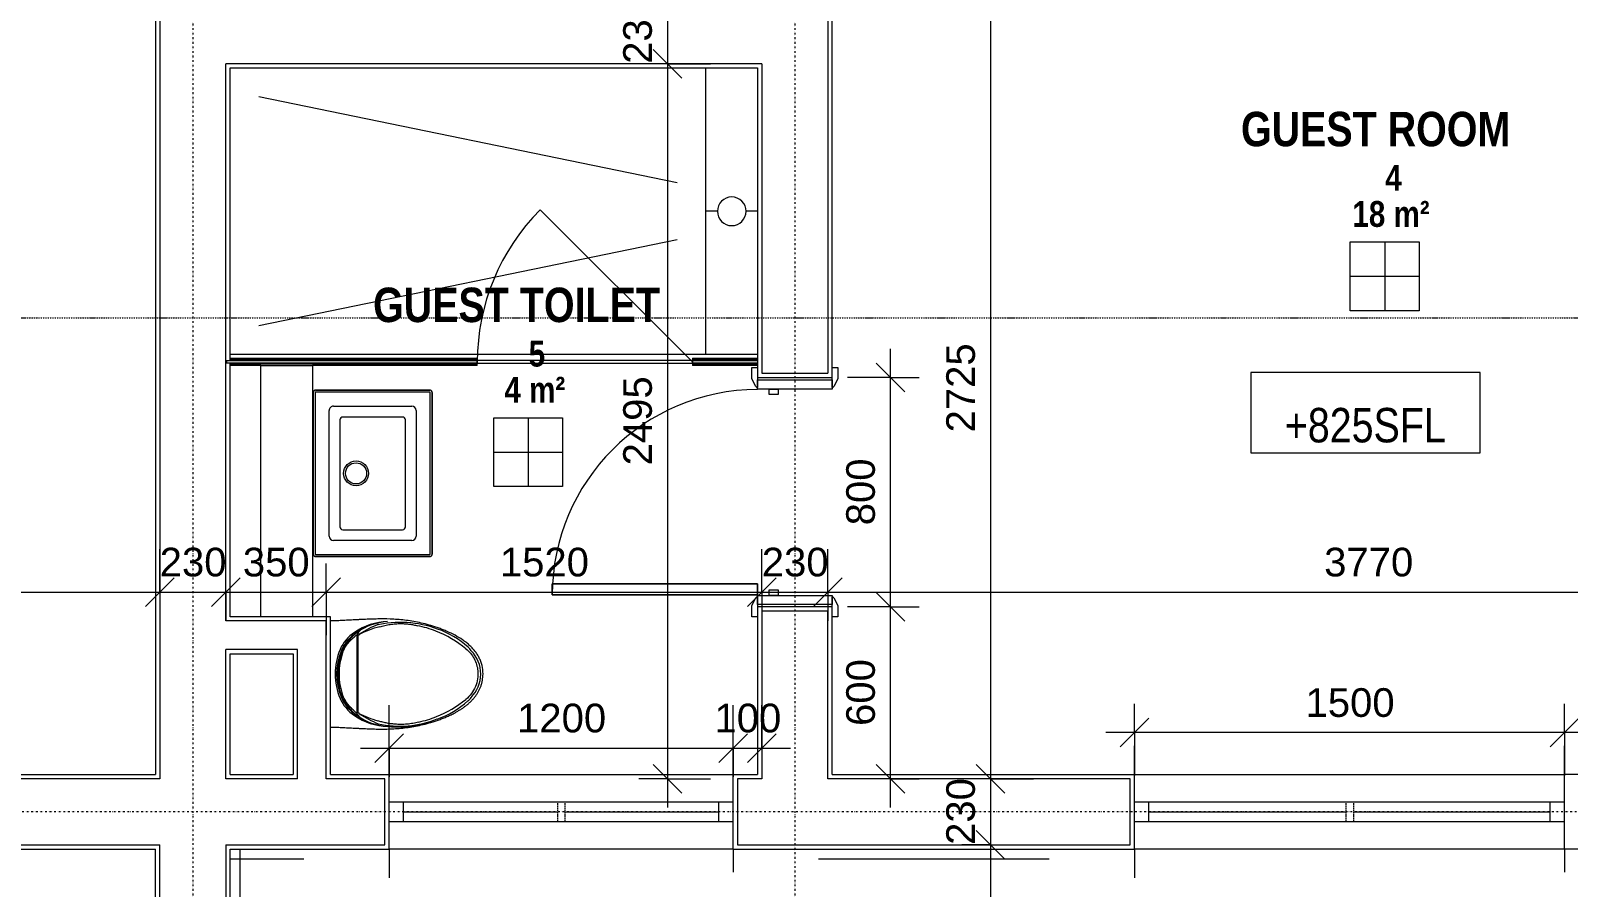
# Model space of a CAD drawing. Header units: millimetres. Extents: x -21051 to 202668, y -15646 to 13691.
# Drawn here: x -7036 to -1673, y -9055 to -6067 of the extents above; entities that cross this region are included whole.
import ezdxf

# ---------------------------------------------------------------- set-up
doc = ezdxf.new("R2010")
doc.units = ezdxf.units.MM
for name, pattern in [('Centre', [14.4, 3, -2.2, 7, -2.2]), ('Dash dot', [15.875, 6.35, -4.7625, 0, -4.7625]), ('TD_Level Line', [8, 4, -2, 0, -2])]:
    doc.linetypes.add(name, pattern=pattern)
for name, color, linetype, lineweight in [('A-ANNO-DIMS', 211, 'Continuous', 9), ('A-ANNO-DIMS-100', 211, 'Continuous', 9), ('A-AREA-IDEN', 2, 'Continuous', 9), ('A-DOOR', 31, 'Continuous', 5), ('A-DOOR-FRAM', 31, 'Continuous', 5), ('A-FLOR', 192, 'Continuous', 5), ('A-GLAZ', 151, 'Continuous', 5), ('A-GLAZ-SILL', 1, 'Continuous', 5), ('A-WALL', 113, 'Continuous', 5), ('G-ANNO-DIMS', 111, 'Continuous', 9), ('G-ANNO-SYMB', 111, 'Continuous', 9), ('I-WALL', 2, 'Continuous', 5), ('P-SANR-FIXT', 6, 'Continuous', 5), ('S-GRID', 1, 'Continuous', 9)]:
    doc.layers.add(name, color=color, linetype=linetype, lineweight=lineweight)
doc.layers.get('0').off()
doc.styles.add('Arial Narrow_1', font='ARIALN.TTF', dxfattribs={"height": 120})
doc.styles.add('Arial Narrow_B', font='ARIALNB.TTF', dxfattribs={"height": 90})
doc.styles.add('Arial Narrow_B_1', font='ARIALNB.TTF', dxfattribs={"height": 120})
doc.styles.add('Arial_3', font='arial.ttf', dxfattribs={"height": 100})
doc.dimstyles.new('Arial_1_0', dxfattribs={"dimscale": 304.8, "dimtxt": 102.02594, "dimasz": 0.328084, "dimexe": 0.328084, "dimexo": 0.0625, "dimgap": 0.082021, "dimtad": 1, "dimdec": 0, "dimzin": 0, "dimdsep": 46, "dimtxsty": 'Arial_3', "dimblk1": 'OBLIQUE', "dimblk2": 'OBLIQUE', "dimsah": 1, "dimcen": 0.09, "dimdle": 0.328084, "dimazin": 0, "dimtfac": 1, "dimtdec": 4, "dimtix": 1, "dimtmove": 0, "dimatfit": 3, "dimfxl": 0.492126, "dimfxlon": 1, "dimtvp": 1, "dimtolj": 1, "dimtzin": 0, "dimarcsym": 2})
doc.dimstyles.new('Arial_1_0_3', dxfattribs={"dimscale": 304.8, "dimtxt": 102.02594, "dimasz": 0.328084, "dimexe": 0.328084, "dimexo": 0.0625, "dimgap": 0.082021, "dimtad": 1, "dimdec": 0, "dimzin": 0, "dimdsep": 46, "dimtxsty": 'Arial_3', "dimblk1": 'OBLIQUE', "dimblk2": 'OBLIQUE', "dimsah": 1, "dimcen": 0.09, "dimdle": 0.328084, "dimazin": 0, "dimtfac": 1, "dimtdec": 4, "dimtix": 1, "dimtmove": 0, "dimatfit": 3, "dimfxl": 0.492126, "dimfxlon": 1, "dimtvp": 1, "dimtolj": 1, "dimtzin": 0, "dimarcsym": 2})

# ---------------------------------------------------------------- blocks, each defined once
blk = doc.blocks.new('Casement - 2L - 900 toilet-1132656-00_Ground floor')
at = {"layer": 'A-GLAZ'}
for p, q in [((926.2, 130), (926.2, 230)), ((-273.8, 130), (-273.8, 210)), ((-273.8, 35), (-223.8, 35)), ((-223.8, 35), (876.2, 35)), ((-223.8, 35), (-223.8, -35)), ((313.2, 0), (-223.8, 0)), ((-223.8, 0), (-223.8, -15)), ((876.2, 35), (876.2, -35)), ((876.2, 35), (926.2, 35)), ((-223.8, -35), (-273.8, -35)), ((876.2, -35), (-223.8, -35)), ((876.2, 0), (339.2, 0)), ((926.2, -35), (876.2, -35)), ((-273.8, -130), (-273.8, -230)), ((926.2, -130), (926.2, -230))]:
    blk.add_line(p, q, dxfattribs=at)
at = {"layer": 'A-GLAZ', "linetype": 'Centre'}
for p, q in [((313.2, -35), (313.2, 35)), ((339.2, -35), (339.2, 35))]:
    blk.add_line(p, q, dxfattribs=at)
blk = doc.blocks.new('Doors_IntSgl - 800x2100mm-882953-00_Ground floor')
at = {"layer": 'A-DOOR'}
for p, q in [((-435, 150), (-395, 150)), ((-435, 130), (-435, 150)), ((-365, 130), (-400, 130)), ((-395, 150), (-369, 136)), ((400, 130), (365, 130)), ((369, 136), (395, 150)), ((395, 150), (435, 150)), ((435, 150), (435, 130)), ((-435, -150), (-435, -130)), ((-395, -150), (-435, -150)), ((-400, -130), (-365, -130)), ((-369, -136), (-395, -150)), ((320, -130), (358, -130)), ((320, -846), (320, -130)), ((320, -130), (320, -846)), ((358, -130), (320, -130)), ((358, -130), (358, -846)), ((358, -846), (358, -130)), ((365, -130), (400, -130)), ((395, -150), (369, -136)), ((435, -150), (395, -150)), ((435, -130), (435, -150)), ((358, -846), (320, -846)), ((320, -846), (358, -846))]:
    blk.add_line(p, q, dxfattribs=at)
for centre, radius, start, end in [((-373, 129), 8.06, 7.125, 60.2551), ((373, 129), 8.06, 119.7449, 172.875), ((-373, -129), 8.06, 299.7449, 352.875), ((-373, -129), 8.06, 299.7449, 352.875), ((358, -130), 716, 180, 270), ((373, -129), 8.06, 187.125, 240.2551), ((373, -129), 8.06, 187.125, 240.2551)]:
    blk.add_arc(centre, radius, start, end, dxfattribs=at)
at = {"layer": 'A-DOOR-FRAM'}
for p, q in [((-392, 130), (-360, 130)), ((-392, -130), (-392, 130)), ((-360, 130), (-360, -130)), ((360, 130), (392, 130)), ((360, -130), (360, 130)), ((392, 130), (392, -130)), ((-360, -58), (-341, -58)), ((-360, -90), (-360, -58)), ((-341, -90), (-360, -90)), ((-341, -58), (-341, -90)), ((341, -58), (360, -58)), ((341, -90), (341, -58)), ((360, -90), (341, -90)), ((360, -58), (360, -90)), ((-360, -130), (-392, -130)), ((392, -130), (360, -130))]:
    blk.add_line(p, q, dxfattribs=at)
blk = doc.blocks.new('Casement - 2L - 1500 X 1800-1172774-00_Ground floor')
at = {"layer": 'A-GLAZ'}
for p, q in [((1076.2, 130), (1076.2, 230)), ((-423.8, 130), (-423.8, 210)), ((-423.8, 35), (-373.8, 35)), ((-373.8, 35), (1026.2, 35)), ((-373.8, 35), (-373.8, -35)), ((313.2, 0), (-373.8, 0)), ((-373.8, 0), (-373.8, -15)), ((1026.2, 0), (339.2, 0)), ((1026.2, 35), (1026.2, -35)), ((1026.2, 35), (1076.2, 35)), ((-373.8, -35), (-423.8, -35)), ((1026.2, -35), (-373.8, -35)), ((1076.2, -35), (1026.2, -35)), ((-423.8, -130), (-423.8, -230)), ((1076.2, -130), (1076.2, -230))]:
    blk.add_line(p, q, dxfattribs=at)
at = {"layer": 'A-GLAZ', "linetype": 'Centre'}
for p, q in [((313.2, -35), (313.2, 35)), ((339.2, -35), (339.2, 35))]:
    blk.add_line(p, q, dxfattribs=at)
blk = doc.blocks.new('1_9 ShowerEnclosure - 3 Exposed frame-1021542-00_Ground floor')
at = {"layer": 'A-GLAZ'}
for p, q in [((-537.5, 812.5), (-537.5, 920)), ((-532.5, 920), (-532.5, 57.5)), ((-530, 57.5), (-530, 932.5)), ((-520, 932.5), (-530, 932.5)), ((-520, 932.5), (-520, 57.5)), ((-517.5, 57.5), (-517.5, 920)), ((-512.5, 920), (-512.5, 57.5)), ((-100, -640), (-400, 820)), ((400, 820), (100, -640)), ((-537.5, 57.5), (-537.5, 632.5)), ((-537.5, 57.5), (-532.5, 57.5)), ((-532.5, 57.5), (-530, 57.5)), ((-520, 57.5), (-530, 57.5)), ((-530, 57.5), (-530, -692.5)), ((-530, 57.5), (-520, 57.5)), ((-520, 57.5), (-517.5, 57.5)), ((-520, -692.5), (-520, 57.5)), ((-517.5, 57.5), (-512.5, 57.5)), ((-525, -692.5), (5.3, -162.2)), ((-532.5, -692.5), (-537.5, -692.5)), ((-537.5, -920), (-537.5, -692.5)), ((-532.5, -692.5), (-532.5, -920)), ((-530, -692.5), (-532.5, -692.5)), ((-530, -692.5), (-520, -692.5)), ((-530, -920), (-530, -692.5)), ((-520, -692.5), (-530, -692.5)), ((-517.5, -692.5), (-520, -692.5)), ((-520, -692.5), (-520, -920)), ((-512.5, -692.5), (-517.5, -692.5)), ((-517.5, -920), (-517.5, -692.5)), ((-512.5, -692.5), (-512.5, -920)), ((-520, -920), (-530, -920))]:
    blk.add_line(p, q, dxfattribs=at)
for centre, radius, start, end in [((-525, -692.5), 750, 45, 90), ((0, -830), 50, 90, 180), ((0, -830), 50, 0, 90), ((0, -830), 50, 180, 270), ((0, -830), 50, 270, 0)]:
    blk.add_arc(centre, radius, start, end, dxfattribs=at)
at = {"layer": 'A-GLAZ-SILL'}
for p, q in [((-500, -740), (500, -740)), ((0, -780), (0, -740)), ((0, -920), (0, -880))]:
    blk.add_line(p, q, dxfattribs=at)
blk = doc.blocks.new('skirting - skirting-1169592-00_Ground floor')
at = {"layer": 'A-WALL'}
for p, q in [((-9643.2, 5992.3), (-9123.9, 6009.4)), ((-9159.2, 6043.3), (-9150.8, 5786.1)), ((-9091.8, 3991.8), (-9065.3, 3187.5))]:
    blk.add_line(p, q, dxfattribs=at)
blk = doc.blocks.new('PLU_1_2_WHB_DuravitVero580 - _-915883-00_Ground floor')
at = {"layer": 'P-SANR-FIXT'}
for p, q in [((-290, -199.5), (-290, 199.5)), ((-289.8, 199.5), (-289.8, -199.5)), ((-283, 199.5), (-283, -199.5)), ((-282, 207.5), (282, 207.5)), ((282, 207.3), (-282, 207.3)), ((282, 200.5), (-282, 200.5)), ((283, -199.5), (283, 199.5)), ((289.8, -199.5), (289.8, 199.5)), ((290, 199.5), (290, -199.5)), ((-234.2, -136.7), (-234.2, 136.9)), ((-219.2, 151.9), (219.2, 151.9)), ((186.6, 114.3), (-186.6, 114.3)), ((234.2, 136.9), (234.2, -136.7)), ((-196.6, 104.3), (-196.6, -104.4)), ((196.6, -104.4), (196.6, 104.3)), ((219.2, -151.7), (-219.2, -151.7)), ((-186.6, -114.4), (186.6, -114.4)), ((-282, -200.5), (282, -200.5)), ((-282, -207.3), (282, -207.3)), ((282, -207.5), (-282, -207.5))]:
    blk.add_line(p, q, dxfattribs=at)
for radius in [43.3, 36.8]:
    blk.add_circle((0, 57.9), radius, dxfattribs=at)
for centre, radius, start, end in [((-282, 199.5), 8, 90, 180), ((-282, 199.5), 7.76, 90, 180), ((-282, 199.5), 1, 90, 180), ((282, 199.5), 8, 0, 90), ((282, 199.5), 7.76, 0, 90), ((282, 199.5), 1, 360, 90), ((-219.2, 136.9), 15, 90, 180), ((-186.6, 104.3), 10, 90, 180), ((186.6, 104.3), 10, 360, 90), ((219.2, 136.9), 15, 0, 90), ((-186.6, -104.4), 10, 180, 270), ((186.6, -104.4), 10, 270, 0), ((-219.2, -136.7), 15, 180, 270), ((219.2, -136.7), 15, 270, 0), ((-282, -199.5), 8, 180, 270), ((-282, -199.5), 7.76, 180, 270), ((-282, -199.5), 1, 180, 270), ((282, -199.5), 1, 270, 0), ((282, -199.5), 8, 270, 0), ((282, -199.5), 7.76, 270, 0)]:
    blk.add_arc(centre, radius, start, end, dxfattribs=at)
for points in [[(-287.7, 205.2), (-288.1, 204.7), (-288.6, 204.1), (-289.1, 203.3), (-289.3, 202.8), (-289.4, 202.4), (-289.6, 202.1), (-289.7, 201.6), (-289.9, 200.7), (-290, 200), (-290, 199.5)], [(-282, 207.5), (-282.5, 207.5), (-283.2, 207.4), (-284.1, 207.2), (-284.6, 207.1), (-284.9, 206.9), (-285.3, 206.8), (-285.8, 206.6), (-286.6, 206.1), (-287.2, 205.6), (-287.7, 205.2)], [(287.7, 205.2), (287.2, 205.6), (286.6, 206.1), (285.8, 206.6), (285.3, 206.8), (284.9, 206.9), (284.6, 207.1), (284.1, 207.2), (283.2, 207.4), (282.5, 207.5), (282, 207.5)], [(290, 199.5), (290, 200), (289.9, 200.7), (289.7, 201.6), (289.6, 202.1), (289.4, 202.4), (289.3, 202.8), (289.1, 203.3), (288.6, 204.1), (288.1, 204.7), (287.7, 205.2)], [(-290, -199.5), (-290, -200), (-289.9, -200.7), (-289.7, -201.6), (-289.6, -202.1), (-289.4, -202.4), (-289.3, -202.8), (-289.1, -203.3), (-288.6, -204.1), (-288.1, -204.7), (-287.7, -205.2)], [(-287.7, -205.2), (-287.2, -205.6), (-286.6, -206.1), (-285.8, -206.6), (-285.3, -206.8), (-284.9, -206.9), (-284.6, -207.1), (-284.1, -207.2), (-283.2, -207.4), (-282.5, -207.5), (-282, -207.5)], [(282, -207.5), (282.5, -207.5), (283.2, -207.4), (284.1, -207.2), (284.6, -207.1), (284.9, -206.9), (285.3, -206.8), (285.8, -206.6), (286.6, -206.1), (287.2, -205.6), (287.7, -205.2)], [(287.7, -205.2), (288.1, -204.7), (288.6, -204.1), (289.1, -203.3), (289.3, -202.8), (289.4, -202.4), (289.6, -202.1), (289.7, -201.6), (289.9, -200.7), (290, -200), (290, -199.5)]]:
    blk.add_open_spline(points, degree=3, knots=[0, 0, 0, 0, 0.25, 0.375, 0.4375, 0.5, 0.5625, 0.625, 0.75, 1, 1, 1, 1], dxfattribs=at)
blk = doc.blocks.new('Sanitary-Wall_Hung_Toilet-Tank_And_Carrier_System-Kohler-Veil-_K-6304_ - Vitreous_China-7-Black_Black-1186570-00_Ground floor')
at = {"layer": 'P-SANR-FIXT'}
for p, q in [((-5895.5, -8179.7), (-5895.5, -8441.7)), ((-5898.3, -8207.7), (-5898.3, -8413.4))]:
    blk.add_line(p, q, dxfattribs=at)
for centre, radius, start, end in [((-5785.4, -8343.3), 215.5, 91.5629, 124.4504), ((-5825.7, -8284.5), 144.2, 124.4504, 155.7705), ((-5751.7, -8310.6), 222.6, 157.452, 202.548), ((-5825.7, -8336.8), 144.2, 204.2295, 235.5496), ((-5785.4, -8278), 215.5, 235.5496, 268.4361), ((-5748, -8154.5), 338.3, 256.9894, 292.5977), ((-5756.1, -8063.9), 431.3, 264.1915, 288.1397)]:
    blk.add_arc(centre, radius, start, end, dxfattribs=at)
for centre, major_axis, ratio, start_param, end_param in [((-5735.1, -8413.1), (-302.1, 30.5), 0.909601, 5.082795, 5.346565), ((-5685.7, -8765.2), (0, 655.8), 0.731354, 0.292905, 0.441174), ((-5782.8, -8447.2), (0, 319.6), 0.759317, 0.034941, 0.432402), ((-5746, -8504.3), (0, 373.5), 0.99982, 5.930074, 6.518959), ((-5748.9, -8473.9), (296.8, 160.9), 0.99741, 0.692346, 0.892344), ((-5824.2, -8288.5), (0, 144.3), 0.978148, 0.756391, 1.161602), ((-5824.8, -8286.4), (0, 139.8), 0.978148, 0.744708, 1.17809), ((-5779.6, -8347.7), (0, 218.7), 0.978148, 0.512351, 0.722468), ((-5773.6, -8336.1), (0, 211.9), 0.978148, 0.57221, 0.767498), ((-5839.5, -8246.3), (-91.1, 24.3), 0.974307, 5.644094, 5.780814), ((-5654.2, -8223.9), (-115.6, 256.9), 0.839384, 1.026586, 1.150641), ((-5875.2, -8161.7), (23.4, 16.2), 0.295232, 2.281972, 2.738363), ((-5893.5, -8179.8), (0, 2.74), 0.731354, 0.653379, 1.506319), ((-5866.1, -8212.3), (0, 52.2), 0.731354, 0.69209, 0.844695), ((-5533, -8982.3), (0, 996.9), 0.62932, 0.597292, 0.613336), ((-5773.7, -8525.9), (-400.7, 36), 0.979504, 4.11141, 4.415793), ((-5733.7, -8471.1), (0, 338.2), 0.99982, 5.563769, 5.930074), ((-5763.8, -8310.6), (0, 209.8), 0.978148, 1.182172, 1.959425), ((-5756.7, -8310.6), (0, 213.4), 0.978148, 1.197987, 1.941751), ((-5773.9, -8311), (-1.6, 203.5), 0.918137, 1.192155, 1.561867), ((-5535.6, -8249.5), (0, 41), 0.99982, 5.221721, 5.636824), ((-5581.3, -8310.7), (0, 115), 0.99982, 3.922949, 5.495696), ((-5775.5, -8310.3), (0, 203.5), 0.910765, 1.572505, 1.941997), ((-5824.2, -8332.7), (0, 144.3), 0.978148, 1.979996, 2.385196), ((-5819, -8330.8), (0, 146.8), 0.978148, 1.971225, 2.385108), ((-5689.9, -8384.7), (77.8, 270.4), 0.71725, 1.878758, 2.003375), ((-5774.4, -8095), (401.3, 39.9), 0.978973, 5.00573, 5.302657), ((-5733.7, -8150.1), (0, 338.2), 0.99982, 3.488685, 3.859476), ((-5536, -8372.1), (0, 41), 0.99982, 3.787839, 4.195419), ((-5779.6, -8273.6), (0, 218.7), 0.978148, 2.419119, 2.629236), ((-5773.6, -8285.1), (0, 211.9), 0.978148, 2.373373, 2.569388), ((-5839.5, -8374.6), (89.9, 28.9), 0.975793, 3.594332, 3.731117), ((-5873.7, -8457.2), (-24.8, 14.1), 0.351974, 0.375593, 0.83061), ((-5892.3, -8441.6), (2.87, 1.37), 0.943618, 2.72784, 3.409008), ((-5860.8, -8422.4), (36.4, 16.7), 0.946321, 3.277016, 3.428991), ((-5866.1, -8409.1), (0, 52.2), 0.731354, 2.297216, 2.449643), ((-5533, -7639), (0, 996.8), 0.62932, 2.528299, 2.544344), ((-5735.3, -8209), (302.3, 27.9), 0.908033, 4.088709, 4.327204), ((-5685.7, -7856.3), (0, 655.8), 0.731354, 2.700461, 2.848755), ((-5782.7, -8174), (0, 319.6), 0.759317, 2.709165, 3.106602), ((-5749.5, -8148.5), (-332.4, 61.1), 0.994209, 1.948655, 2.142063)]:
    blk.add_ellipse(centre, major_axis=major_axis, ratio=ratio, start_param=start_param, end_param=end_param, dxfattribs=at)
for points, knots in [([(-5458.6, -8310.7), (-5458.7, -8300.2), (-5460.4, -8285.3), (-5465.2, -8269.3), (-5468.8, -8260.5), (-5472.8, -8252), (-5478.7, -8241.9), (-5486.9, -8230.4), (-5496.3, -8219.6), (-5506.7, -8209.5), (-5518, -8200.1), (-5534.1, -8188.4), (-5555.8, -8175.3), (-5579, -8164.2), (-5597.8, -8156.4), (-5612, -8151), (-5626.1, -8146.2), (-5644.7, -8140.4), (-5667.3, -8134.2), (-5693.7, -8128.5), (-5728, -8122.8), (-5769.7, -8119), (-5810.7, -8118.4), (-5843.5, -8119.1), (-5864.2, -8119.9), (-5880.9, -8120.6), (-5897.5, -8121.4), (-5918, -8122.5), (-5941.1, -8123.8), (-5958.3, -8124.7), (-5970.3, -8125.2), (-5981.1, -8125.6), (-5987.4, -8125.7), (-5991, -8125.7)], [0, 0, 0, 0, 0.041667, 0.0625, 0.072917, 0.083333, 0.104167, 0.125, 0.145833, 0.166667, 0.1875, 0.208333, 0.25, 0.291667, 0.3125, 0.333333, 0.354167, 0.375, 0.416667, 0.458333, 0.5, 0.583333, 0.666667, 0.708333, 0.75, 0.770833, 0.791667, 0.833333, 0.875, 0.916667, 0.9375, 0.958333, 1, 1, 1, 1]), ([(-5818.6, -8145.9), (-5812.9, -8144.2), (-5801.1, -8141.1), (-5782.8, -8137.6), (-5767, -8135.8), (-5754.1, -8135), (-5745.2, -8134.8), (-5737.1, -8135), (-5729.8, -8135.3), (-5722.5, -8135.9), (-5715.2, -8136.8), (-5708.1, -8137.9), (-5698.8, -8139.6), (-5692, -8141.2), (-5687.6, -8142.5)], [0, 0, 0, 0, 0.142857, 0.285714, 0.428571, 0.5, 0.571429, 0.625, 0.678571, 0.732143, 0.785714, 0.839286, 0.892857, 1, 1, 1, 1]), ([(-5518.1, -8222.6), (-5512.3, -8227.4), (-5501.8, -8238), (-5489.2, -8256.7), (-5480.4, -8277.5), (-5475.5, -8301.5), (-5476.2, -8328), (-5484.1, -8355.2), (-5498.4, -8379.6), (-5511.3, -8393.2), (-5518.5, -8399.2)], [0, 0, 0, 0, 0.111111, 0.222222, 0.333333, 0.444444, 0.583333, 0.722222, 0.861111, 1, 1, 1, 1]), ([(-5991, -8495.7), (-5987.4, -8495.7), (-5981.1, -8495.8), (-5970.3, -8496.2), (-5958.3, -8496.8), (-5941.1, -8497.7), (-5918, -8498.9), (-5897.5, -8500), (-5880.9, -8500.8), (-5864.2, -8501.6), (-5843.5, -8502.4), (-5818.9, -8502.9), (-5794.3, -8502.8), (-5761.4, -8501.6), (-5728, -8498.6), (-5693.7, -8492.9), (-5667.3, -8487.2), (-5644.7, -8481.1), (-5626.1, -8475.2), (-5612, -8470.4), (-5597.8, -8465), (-5583.7, -8459.2), (-5569.7, -8452.8), (-5557.2, -8446.4), (-5546.1, -8440.1), (-5536.4, -8434.2), (-5527.1, -8427.9), (-5518.1, -8421.3), (-5509.5, -8414.3), (-5501.5, -8406.9), (-5493.9, -8399.1), (-5487, -8391), (-5480.7, -8382.4), (-5476, -8375), (-5472.6, -8368.8), (-5469.5, -8362.5), (-5466.1, -8354.4), (-5462.8, -8344.2), (-5459.7, -8329.9), (-5458.7, -8318.6), (-5458.6, -8310.7)], [0, 0, 0, 0, 0.041667, 0.0625, 0.083333, 0.125, 0.166667, 0.208333, 0.229167, 0.25, 0.291667, 0.333333, 0.375, 0.416667, 0.5, 0.541667, 0.583333, 0.625, 0.645833, 0.666667, 0.6875, 0.708333, 0.729167, 0.75, 0.765625, 0.78125, 0.796875, 0.8125, 0.828125, 0.84375, 0.859375, 0.875, 0.890625, 0.90625, 0.914062, 0.921875, 0.9375, 0.953125, 0.96875, 1, 1, 1, 1]), ([(-5683.4, -8478.2), (-5689.7, -8480.1), (-5699.5, -8482.5), (-5713.3, -8484.7), (-5723.7, -8485.9), (-5734.3, -8486.6), (-5744.9, -8486.9), (-5755.5, -8486.6), (-5765.1, -8486), (-5773.6, -8485.1), (-5781.3, -8484.1), (-5788.9, -8482.9), (-5796.4, -8481.4), (-5803.8, -8479.8), (-5813.5, -8477.5), (-5820.6, -8475.4), (-5825.3, -8473.9)], [0, 0, 0, 0, 0.142857, 0.214286, 0.285714, 0.357143, 0.428571, 0.5, 0.571429, 0.625, 0.678571, 0.732143, 0.785714, 0.839286, 0.892857, 1, 1, 1, 1])]:
    blk.add_open_spline(points, degree=3, knots=knots, dxfattribs=at)
for points in [[(-5948.1, -8237.1), (-5946.2, -8231.7), (-5941.5, -8221.1), (-5932.4, -8206.5), (-5921.2, -8193.4), (-5912.6, -8185.8), (-5908, -8182.3)], [(-5908, -8438.9), (-5912.5, -8435.3), (-5920.9, -8427.7), (-5931.9, -8414.5), (-5941.2, -8399.9), (-5946, -8389.5), (-5948.1, -8384.1)]]:
    blk.add_open_spline(points, degree=3, dxfattribs=at)
blk = doc.blocks.new('Room Tag B - Medium_rfaX - Name and Number-1261570-00_Ground floor')
at = {"layer": 'A-AREA-IDEN'}
for p, q in [((-2.752, -5.004), (-2.752, -2.604)), ((-2.752, -2.604), (-0.352, -2.604)), ((-1.552, -2.604), (-1.552, -5.004)), ((-0.352, -2.604), (-0.352, -5.004)), ((-2.752, -3.804), (-0.352, -3.804)), ((-0.352, -5.004), (-2.752, -5.004))]:
    blk.add_line(p, q, dxfattribs=at)
blk = doc.blocks.new('Spot Elevations - _-1243852-00_Ground floor')
at = {"layer": 'G-ANNO-DIMS'}
for p, q in [((-4, 0), (-4, 2.8125)), ((-4, 2.8125), (4, 2.8125)), ((4, 2.8125), (4, 0)), ((4, 0), (-4, 0))]:
    blk.add_line(p, q, dxfattribs=at)
blk = doc.blocks.new('DIMBLOCK48-00_Ground floor')
at = {"layer": 'A-ANNO-DIMS-100', "transparency": 16777216}
for p, q in [((-12356, -8025.1), (-12356, -7875.1)), ((-6586, -8025.1), (-6586, -7875.1)), ((-12356, -8025.1), (-12306, -7975.1)), ((-6586, -8025.1), (-6536, -7975.1)), ((-12356, -8025.1), (-12406, -8075.1)), ((-12356, -8025.1), (-6586, -8025.1)), ((-12356, -8025.1), (-12356, -8125.1)), ((-6586, -8025.1), (-6636, -8075.1)), ((-6586, -8025.1), (-6586, -8125.1))]:
    blk.add_line(p, q, dxfattribs=at)
at = {"layer": 'A-ANNO-DIMS-100', "color": 0, "transparency": 16777216, "insert": (-9624.8, -7870.2), "char_height": 100, "width": 369.177, "attachment_point": 1, "line_spacing_factor": 0.941778, "style": 'Arial_3'}
blk.add_mtext('5770', dxfattribs=at)
blk = doc.blocks.new('_Oblique')
at = {"color": 0, "linetype": 'ByBlock', "lineweight": -2}
blk.add_line((-0.5, -0.5), (0.5, 0.5), dxfattribs=at)
blk = doc.blocks.new('DIMBLOCK49-00_Ground floor')
at = {"layer": 'A-ANNO-DIMS-100', "transparency": 16777216}
for p, q in [((-6586, -8025.1), (-6586, -7875.1)), ((-6356, -8025.1), (-6356, -7875.1)), ((-6586, -8025.1), (-6536, -7975.1)), ((-6356, -8025.1), (-6306, -7975.1)), ((-6586, -8025.1), (-6636, -8075.1)), ((-6586, -8025.1), (-6356, -8025.1)), ((-6586, -8025.1), (-6586, -8125.1)), ((-6356, -8025.1), (-6406, -8075.1)), ((-6356, -8025.1), (-6356, -8125.1))]:
    blk.add_line(p, q, dxfattribs=at)
at = {"layer": 'A-ANNO-DIMS-100', "color": 0, "transparency": 16777216, "insert": (-6586.3, -7870.2), "char_height": 100, "width": 276.883, "attachment_point": 1, "line_spacing_factor": 0.941778, "style": 'Arial_3'}
blk.add_mtext('230', dxfattribs=at)
blk = doc.blocks.new('DIMBLOCK50-00_Ground floor')
at = {"layer": 'A-ANNO-DIMS-100', "transparency": 16777216}
for p, q in [((-6356, -8025.1), (-6356, -7875.1)), ((-6006, -8025.1), (-6006, -7925.1)), ((-6356, -8025.1), (-6306, -7975.1)), ((-6006, -8025.1), (-5956, -7975.1)), ((-6356, -8025.1), (-6406, -8075.1)), ((-6356, -8025.1), (-6006, -8025.1)), ((-6356, -8025.1), (-6356, -8125.1)), ((-6006, -8025.1), (-6056, -8075.1)), ((-6006, -8025.1), (-6006, -8175.1))]:
    blk.add_line(p, q, dxfattribs=at)
at = {"layer": 'A-ANNO-DIMS-100', "color": 0, "transparency": 16777216, "insert": (-6296.3, -7870.2), "char_height": 100, "width": 276.883, "attachment_point": 1, "line_spacing_factor": 0.941778, "style": 'Arial_3'}
blk.add_mtext('350', dxfattribs=at)
blk = doc.blocks.new('DIMBLOCK51-00_Ground floor')
at = {"layer": 'A-ANNO-DIMS-100', "transparency": 16777216}
for p, q in [((-4486, -8025.1), (-4486, -7875.1)), ((-6006, -8025.1), (-6006, -7925.1)), ((-6006, -8025.1), (-5956, -7975.1)), ((-4486, -8025.1), (-4436, -7975.1)), ((-6006, -8025.1), (-6056, -8075.1)), ((-6006, -8025.1), (-4486, -8025.1)), ((-6006, -8025.1), (-6006, -8175.1)), ((-4486, -8025.1), (-4536, -8075.1)), ((-4486, -8025.1), (-4486, -8125.1))]:
    blk.add_line(p, q, dxfattribs=at)
at = {"layer": 'A-ANNO-DIMS-100', "color": 0, "transparency": 16777216, "insert": (-5399.8, -7870.2), "char_height": 100, "width": 369.177, "attachment_point": 1, "line_spacing_factor": 0.941778, "style": 'Arial_3'}
blk.add_mtext('1520', dxfattribs=at)
blk = doc.blocks.new('DIMBLOCK52-00_Ground floor')
at = {"layer": 'A-ANNO-DIMS-100', "transparency": 16777216}
for p, q in [((-4486, -8025.1), (-4486, -7875.1)), ((-4256, -8025.1), (-4256, -7875.1)), ((-4486, -8025.1), (-4436, -7975.1)), ((-4256, -8025.1), (-4206, -7975.1)), ((-4486, -8025.1), (-4536, -8075.1)), ((-4486, -8025.1), (-4256, -8025.1)), ((-4486, -8025.1), (-4486, -8125.1)), ((-4256, -8025.1), (-4306, -8075.1)), ((-4256, -8025.1), (-4256, -8125.1))]:
    blk.add_line(p, q, dxfattribs=at)
at = {"layer": 'A-ANNO-DIMS-100', "color": 0, "transparency": 16777216, "insert": (-4486.3, -7870.2), "char_height": 100, "width": 276.883, "attachment_point": 1, "line_spacing_factor": 0.941778, "style": 'Arial_3'}
blk.add_mtext('230', dxfattribs=at)
blk = doc.blocks.new('DIMBLOCK53-00_Ground floor')
at = {"layer": 'A-ANNO-DIMS-100', "transparency": 16777216}
for p, q in [((-4256, -8025.1), (-4256, -7875.1)), ((-486, -8025.1), (-486, -7875.1)), ((-4256, -8025.1), (-4206, -7975.1)), ((-486, -8025.1), (-436, -7975.1)), ((-4256, -8025.1), (-4306, -8075.1)), ((-4256, -8025.1), (-486, -8025.1)), ((-4256, -8025.1), (-4256, -8125.1)), ((-486, -8025.1), (-536, -8075.1)), ((-486, -8025.1), (-486, -8125.1))]:
    blk.add_line(p, q, dxfattribs=at)
at = {"layer": 'A-ANNO-DIMS-100', "color": 0, "transparency": 16777216, "insert": (-2524.8, -7870.2), "char_height": 100, "width": 369.177, "attachment_point": 1, "line_spacing_factor": 0.941778, "style": 'Arial_3'}
blk.add_mtext('3770', dxfattribs=at)
blk = doc.blocks.new('DIMBLOCK165-00_Ground floor')
at = {"layer": 'A-ANNO-DIMS-100', "transparency": 16777216}
for p, q in [((-4814.9, -5951.5), (-4914.9, -5951.5)), ((-4814.9, -5951.5), (-4864.9, -5901.5)), ((-4814.9, -5951.5), (-4814.9, -6181.5)), ((-4814.9, -5951.5), (-4764.9, -6001.5)), ((-4814.9, -5951.5), (-4664.9, -5951.5)), ((-4814.9, -6181.5), (-4864.9, -6131.5)), ((-4814.9, -6181.5), (-4914.9, -6181.5)), ((-4814.9, -6181.5), (-4764.9, -6231.5)), ((-4814.9, -6181.5), (-4664.9, -6181.5))]:
    blk.add_line(p, q, dxfattribs=at)
at = {"layer": 'A-ANNO-DIMS-100', "color": 0, "transparency": 16777216, "insert": (-4969.7, -6181.9), "char_height": 100, "width": 276.883, "attachment_point": 1, "rotation": 90, "line_spacing_factor": 0.941778, "style": 'Arial_3'}
blk.add_mtext('230', dxfattribs=at)
blk = doc.blocks.new('DIMBLOCK166-00_Ground floor')
at = {"layer": 'A-ANNO-DIMS-100', "transparency": 16777216}
for p, q in [((-4814.9, -6181.5), (-4864.9, -6131.5)), ((-4814.9, -6181.5), (-4914.9, -6181.5)), ((-4814.9, -6181.5), (-4814.9, -8776.5)), ((-4814.9, -6181.5), (-4764.9, -6231.5)), ((-4814.9, -6181.5), (-4664.9, -6181.5)), ((-4814.9, -8676.5), (-4864.9, -8626.5)), ((-4814.9, -8676.5), (-4914.9, -8676.5)), ((-4814.9, -8676.5), (-4764.9, -8726.5)), ((-4814.9, -8676.5), (-4664.9, -8676.5))]:
    blk.add_line(p, q, dxfattribs=at)
at = {"layer": 'A-ANNO-DIMS-100', "color": 0, "transparency": 16777216, "insert": (-4969.7, -7582.9), "char_height": 100, "width": 369.177, "attachment_point": 1, "rotation": 90, "line_spacing_factor": 0.941778, "style": 'Arial_3'}
blk.add_mtext('2495', dxfattribs=at)
blk = doc.blocks.new('DIMBLOCK189-00_Ground floor')
at = {"layer": 'A-ANNO-DIMS-100', "transparency": 16777216}
for p, q in [((-3688, -5951.5), (-3838, -5951.5)), ((-3688, -5951.5), (-3738, -5901.5)), ((-3688, -5951.5), (-3688, -8676.5)), ((-3688, -5951.5), (-3638, -6001.5)), ((-3688, -5951.5), (-3588, -5951.5)), ((-3688, -8676.5), (-3738, -8626.5)), ((-3688, -8676.5), (-3788, -8676.5)), ((-3688, -8676.5), (-3638, -8726.5)), ((-3688, -8676.5), (-3538, -8676.5))]:
    blk.add_line(p, q, dxfattribs=at)
at = {"layer": 'A-ANNO-DIMS-100', "color": 0, "transparency": 16777216, "insert": (-3842.9, -7467.9), "char_height": 100, "width": 369.177, "attachment_point": 1, "rotation": 90, "line_spacing_factor": 0.941778, "style": 'Arial_3'}
blk.add_mtext('2725', dxfattribs=at)
blk = doc.blocks.new('DIMBLOCK190-00_Ground floor')
at = {"layer": 'A-ANNO-DIMS-100', "transparency": 16777216}
for p, q in [((-3688, -8676.5), (-3738, -8626.5)), ((-3688, -8676.5), (-3788, -8676.5)), ((-3688, -8676.5), (-3688, -8906.5)), ((-3688, -8676.5), (-3638, -8726.5)), ((-3688, -8676.5), (-3538, -8676.5)), ((-3688, -8906.5), (-3738, -8856.5)), ((-3688, -8906.5), (-3788, -8906.5)), ((-3688, -8906.5), (-3638, -8956.5)), ((-3688, -8906.5), (-3538, -8906.5))]:
    blk.add_line(p, q, dxfattribs=at)
at = {"layer": 'A-ANNO-DIMS-100', "color": 0, "transparency": 16777216, "insert": (-3842.9, -8906.9), "char_height": 100, "width": 276.883, "attachment_point": 1, "rotation": 90, "line_spacing_factor": 0.941778, "style": 'Arial_3'}
blk.add_mtext('230', dxfattribs=at)
blk = doc.blocks.new('DIMBLOCK191-00_Ground floor')
at = {"layer": 'A-ANNO-DIMS-100', "transparency": 16777216}
for p, q in [((-3688, -8906.5), (-3738, -8856.5)), ((-3688, -8906.5), (-3788, -8906.5)), ((-3688, -8906.5), (-3688, -12700.7)), ((-3688, -8906.5), (-3638, -8956.5)), ((-3688, -8906.5), (-3538, -8906.5)), ((-3688, -12600.7), (-3788, -12600.7)), ((-3688, -12600.7), (-3738, -12550.7)), ((-3688, -12600.7), (-3638, -12650.7)), ((-3688, -12600.7), (-3538, -12600.7))]:
    blk.add_line(p, q, dxfattribs=at)
at = {"layer": 'A-ANNO-DIMS-100', "color": 0, "transparency": 16777216, "insert": (-3842.9, -10907.4), "char_height": 100, "width": 369.177, "attachment_point": 1, "rotation": 90, "line_spacing_factor": 0.941778, "style": 'Arial_3'}
blk.add_mtext('3694', dxfattribs=at)
blk = doc.blocks.new('DIMBLOCK247-00_Ground floor')
at = {"layer": 'A-ANNO-DIMS-100', "transparency": 16777216}
for p, q in [((-1686, -8515.1), (-1686, -8415.1)), ((-486, -8515.1), (-486, -8415.1)), ((-1686, -8515.1), (-1636, -8465.1)), ((-486, -8515.1), (-436, -8465.1)), ((-1686, -8515.1), (-1736, -8565.1)), ((-386, -8515.1), (-1686, -8515.1)), ((-1686, -8515.1), (-1686, -8665.1)), ((-486, -8515.1), (-536, -8565.1)), ((-486, -8515.1), (-486, -8665.1))]:
    blk.add_line(p, q, dxfattribs=at)
at = {"layer": 'A-ANNO-DIMS-100', "color": 0, "transparency": 16777216, "insert": (-1239.8, -8360.3), "char_height": 100, "width": 369.177, "attachment_point": 1, "line_spacing_factor": 0.941778, "style": 'Arial_3'}
blk.add_mtext('1200', dxfattribs=at)
blk = doc.blocks.new('DIMBLOCK248-00_Ground floor')
at = {"layer": 'A-ANNO-DIMS-100', "transparency": 16777216}
for p, q in [((-3186, -8515.1), (-3186, -8415.1)), ((-1686, -8515.1), (-1686, -8415.1)), ((-3186, -8515.1), (-3136, -8465.1)), ((-1686, -8515.1), (-1636, -8465.1)), ((-1686, -8515.1), (-3286, -8515.1)), ((-3186, -8515.1), (-3236, -8565.1)), ((-3186, -8515.1), (-3186, -8665.1)), ((-1686, -8515.1), (-1736, -8565.1)), ((-1686, -8515.1), (-1686, -8665.1))]:
    blk.add_line(p, q, dxfattribs=at)
at = {"layer": 'A-ANNO-DIMS-100', "color": 0, "transparency": 16777216, "insert": (-2589.8, -8360.3), "char_height": 100, "width": 369.177, "attachment_point": 1, "line_spacing_factor": 0.941778, "style": 'Arial_3'}
blk.add_mtext('1500', dxfattribs=at)
blk = doc.blocks.new('DIMBLOCK280-00_Ground floor')
at = {"layer": 'A-ANNO-DIMS-100', "transparency": 16777216}
for p, q in [((-4037, -8076.5), (-4087, -8026.5)), ((-4037, -8076.5), (-4187, -8076.5)), ((-4037, -8776.5), (-4037, -8076.5)), ((-4037, -8076.5), (-3987, -8126.5)), ((-4037, -8076.5), (-3937, -8076.5)), ((-4037, -8676.5), (-4087, -8626.5)), ((-4037, -8676.5), (-4187, -8676.5)), ((-4037, -8676.5), (-3987, -8726.5)), ((-4037, -8676.5), (-3937, -8676.5))]:
    blk.add_line(p, q, dxfattribs=at)
at = {"layer": 'A-ANNO-DIMS-100', "color": 0, "transparency": 16777216, "insert": (-4191.8, -8491.9), "char_height": 100, "width": 276.883, "attachment_point": 1, "rotation": 90, "line_spacing_factor": 0.941778, "style": 'Arial_3'}
blk.add_mtext('600', dxfattribs=at)
blk = doc.blocks.new('DIMBLOCK281-00_Ground floor')
at = {"layer": 'A-ANNO-DIMS-100', "transparency": 16777216}
for p, q in [((-4037, -8076.5), (-4037, -7176.5)), ((-4037, -7276.5), (-4087, -7226.5)), ((-4037, -7276.5), (-4187, -7276.5)), ((-4037, -7276.5), (-3987, -7326.5)), ((-4037, -7276.5), (-3937, -7276.5)), ((-4037, -8076.5), (-4087, -8026.5)), ((-4037, -8076.5), (-4187, -8076.5)), ((-4037, -8076.5), (-3987, -8126.5)), ((-4037, -8076.5), (-3937, -8076.5))]:
    blk.add_line(p, q, dxfattribs=at)
at = {"layer": 'A-ANNO-DIMS-100', "color": 0, "transparency": 16777216, "insert": (-4191.8, -7791.9), "char_height": 100, "width": 276.883, "attachment_point": 1, "rotation": 90, "line_spacing_factor": 0.941778, "style": 'Arial_3'}
blk.add_mtext('800', dxfattribs=at)
blk = doc.blocks.new('DIMBLOCK285-00_Ground floor')
at = {"layer": 'A-ANNO-DIMS-100', "transparency": 16777216}
for p, q in [((-5786, -8569.1), (-5786, -8419.1)), ((-4586, -8569.1), (-4586, -8419.1)), ((-5786, -8569.1), (-5736, -8519.1)), ((-4586, -8569.1), (-4536, -8519.1)), ((-5886, -8569.1), (-4586, -8569.1)), ((-5786, -8569.1), (-5836, -8619.1)), ((-5786, -8569.1), (-5786, -8669.1)), ((-4586, -8569.1), (-4636, -8619.1)), ((-4586, -8569.1), (-4586, -8669.1))]:
    blk.add_line(p, q, dxfattribs=at)
at = {"layer": 'A-ANNO-DIMS-100', "color": 0, "transparency": 16777216, "insert": (-5339.8, -8414.3), "char_height": 100, "width": 369.177, "attachment_point": 1, "line_spacing_factor": 0.941778, "style": 'Arial_3'}
blk.add_mtext('1200', dxfattribs=at)
blk = doc.blocks.new('DIMBLOCK286-00_Ground floor')
at = {"layer": 'A-ANNO-DIMS-100', "transparency": 16777216}
for p, q in [((-4586, -8569.1), (-4586, -8419.1)), ((-4486, -8569.1), (-4486, -8419.1)), ((-4586, -8569.1), (-4536, -8519.1)), ((-4486, -8569.1), (-4436, -8519.1)), ((-4586, -8569.1), (-4636, -8619.1)), ((-4586, -8569.1), (-4386, -8569.1)), ((-4586, -8569.1), (-4586, -8669.1)), ((-4486, -8569.1), (-4536, -8619.1)), ((-4486, -8569.1), (-4486, -8669.1))]:
    blk.add_line(p, q, dxfattribs=at)
at = {"layer": 'A-ANNO-DIMS-100', "color": 0, "transparency": 16777216, "insert": (-4651.3, -8414.3), "char_height": 100, "width": 276.883, "attachment_point": 1, "line_spacing_factor": 0.941778, "style": 'Arial_3'}
blk.add_mtext('100', dxfattribs=at)

msp = doc.modelspace()

# ---------------------------------------------------------------- linework, layer by layer
at = {"layer": 'A-FLOR'}
msp.add_line((-4501, -7196.5), (-6341, -7196.5), dxfattribs=at)
at = {"layer": 'A-WALL', "lineweight": 18}
for p, q in [((-6586, -3921.5), (-6586, -8676.5)), ((-4256, -5951.5), (-4256, -7261.5)), ((-6356, -8125.7), (-6356, -6181.5)), ((-4486, -6181.5), (-6356, -6181.5)), ((-4486, -6181.5), (-4486, -7261.5)), ((-4486, -7261.5), (-4256, -7261.5)), ((-4486, -8091.5), (-4486, -8676.5)), ((-4256, -8091.5), (-4486, -8091.5)), ((-4256, -8676.5), (-4256, -8091.5)), ((-6006, -8125.7), (-6356, -8125.7)), ((-6006, -8676.5), (-6006, -8125.7)), ((-6356, -8676.5), (-6356, -8225.7)), ((-6106, -8225.7), (-6356, -8225.7)), ((-6106, -8676.5), (-6106, -8225.7)), ((-6586, -8676.5), (-12356, -8676.5)), ((-6106, -8676.5), (-6356, -8676.5)), ((-5801, -8676.5), (-6006, -8676.5)), ((-5801, -8906.5), (-5801, -8676.5)), ((-4571, -8676.5), (-4571, -8906.5)), ((-4486, -8676.5), (-4571, -8676.5)), ((-3201, -8676.5), (-4256, -8676.5)), ((-3201, -8906.5), (-3201, -8676.5)), ((-12356, -8906.5), (-6586, -8906.5)), ((-6586, -9276.1), (-6586, -8906.5)), ((-6356, -8906.5), (-5801, -8906.5)), ((-6356, -8906.5), (-6356, -9276.1)), ((-4571, -8906.5), (-3201, -8906.5))]:
    msp.add_line(p, q, dxfattribs=at)
at = {"layer": 'A-WALL'}
for p, q in [((-6233.5, -8110.7), (-6233.5, -7234)), ((-6233.5, -7234), (-6053.5, -7234)), ((-6053.5, -7234), (-6053.5, -8110.7))]:
    msp.add_line(p, q, dxfattribs=at)
at = {"layer": 'G-ANNO-SYMB', "linetype": 'TD_Level Line', "lineweight": 18}
msp.add_line((-19758.3, -7068.1), (10415, -7068.1), dxfattribs=at)
at = {"layer": 'I-WALL', "lineweight": 18}
for p, q in [((-6601, -3921.5), (-6601, -8661.5)), ((-4241, -7276.5), (-4241, -5936.5)), ((-6341, -7216.7), (-6341, -6196.5)), ((-6341, -6196.5), (-4501, -6196.5)), ((-4501, -6196.5), (-4501, -7216.5)), ((-6341, -8110.7), (-6341, -7226.5)), ((-4501, -7226.5), (-4501, -7276.5)), ((-4501, -7276.5), (-4241, -7276.5)), ((-4501, -8076.5), (-4501, -8661.5)), ((-4241, -8076.5), (-4501, -8076.5)), ((-4241, -8661.5), (-4241, -8076.5)), ((-5991, -8110.7), (-6341, -8110.7)), ((-5991, -8661.5), (-5991, -8110.7)), ((-6341, -8661.5), (-6341, -8240.7)), ((-6341, -8240.7), (-6121, -8240.7)), ((-6121, -8240.7), (-6121, -8661.5)), ((-12341, -8661.5), (-6601, -8661.5)), ((-6341, -8661.5), (-6121, -8661.5)), ((-5991, -8661.5), (-5786, -8661.5)), ((-5786, -8921.5), (-5786, -8661.5)), ((-4586, -8661.5), (-4501, -8661.5)), ((-4586, -8921.5), (-4586, -8661.5)), ((-4241, -8661.5), (-3186, -8661.5)), ((-3186, -8921.5), (-3186, -8661.5)), ((-501, -8661.5), (-1686, -8661.5)), ((-1686, -8921.5), (-1686, -8661.5)), ((-12341, -8921.5), (-6601, -8921.5)), ((-6601, -9291.1), (-6601, -8921.5)), ((-6341, -8921.5), (-5786, -8921.5)), ((-6341, -9291.1), (-6341, -8921.5)), ((-4586, -8921.5), (-3186, -8921.5)), ((-241, -8921.5), (-1686, -8921.5))]:
    msp.add_line(p, q, dxfattribs=at)
at = {"layer": 'I-WALL'}
for p, q in [((-5786, -8661.5), (-4586, -8661.5)), ((-3186, -8661.5), (-1686, -8661.5)), ((-4586, -8921.5), (-5786, -8921.5)), ((-1686, -8921.5), (-3186, -8921.5))]:
    msp.add_line(p, q, dxfattribs=at)
at = {"layer": 'S-GRID', "linetype": 'Dash dot', "lineweight": 18}
for p, q in [((-6471, 8463.9), (-6471, -12107.9)), ((-4371, 8463.9), (-4371, -12107.9)), ((8563.8, -8791.5), (-16244.3, -8791.5))]:
    msp.add_line(p, q, dxfattribs=at)

# ---------------------------------------------------------------- block references
at = {"layer": 'A-AREA-IDEN', "xscale": 99.99999999999994, "yscale": 99.99999999999994, "zscale": 99.99999999999994}
for p in [(-2158.5, -6542.9), (-5146, -7156.3)]:
    msp.add_blockref('Room Tag B - Medium_rfaX - Name and Number-1261570-00_Ground floor', p, dxfattribs=at)
at = {"layer": 'A-DOOR', "rotation": 270.0000000000001}
msp.add_blockref('Doors_IntSgl - 800x2100mm-882953-00_Ground floor', (-4371, -7676.5), dxfattribs=at)
at = {"layer": 'A-GLAZ'}
for name, p, rotation in [('1_9 ShowerEnclosure - 3 Exposed frame-1021542-00_Ground floor', (-5421, -6696.5), 90.00000000000007), ('Casement - 2L - 900 toilet-1132656-00_Ground floor', (-4859.8, -8791.5), 180), ('Casement - 2L - 1500 X 1800-1172774-00_Ground floor', (-2109.8, -8791.5), 180)]:
    msp.add_blockref(name, p, dxfattribs=dict(at, rotation=rotation))
at = {"layer": 'A-WALL', "rotation": 88.11700695989701}
msp.add_blockref('skirting - skirting-1169592-00_Ground floor', (0, 0), dxfattribs=at)
at = {"layer": 'G-ANNO-DIMS', "extrusion": (0, 0, -1), "xscale": 99.99999999999994, "yscale": 99.99999999999994, "zscale": 99.99999999999994}
msp.add_blockref('Spot Elevations - _-1243852-00_Ground floor', (2380.9, -7539.6), dxfattribs=at)
at = {"layer": 'P-SANR-FIXT', "rotation": 89.99999999999991}
msp.add_blockref('PLU_1_2_WHB_DuravitVero580 - _-915883-00_Ground floor', (-5843.4, -7610.7), dxfattribs=at)
at = {"layer": 'P-SANR-FIXT'}
msp.add_blockref('Sanitary-Wall_Hung_Toilet-Tank_And_Carrier_System-Kohler-Veil-_K-6304_ - Vitreous_China-7-Black_Black-1186570-00_Ground floor', (0, 0), dxfattribs=at)

# ---------------------------------------------------------------- texts
at = {"layer": 'A-AREA-IDEN', "attachment_point": 1}
for s, insert, char_height, width, style in [('GUEST ROOM', (-2814.9, -6349.5), 120, 1210.548, 'Arial Narrow_B_1'), ('\\fArial Narrow|b1|i0|c0|p34|;4', (-2311.7, -6534.7), 90, 72.152, 'Arial Narrow_B'), ('18 m²', (-2426.2, -6660.7), 90, 328.692, 'Arial Narrow_B'), ('GUEST TOILET', (-5841.9, -6962.9), 120, 1306.751, 'Arial Narrow_B_1'), ('\\fArial Narrow|b1|i0|c0|p34|;5', (-5299.3, -7148.1), 90, 72.152, 'Arial Narrow_B'), ('4 m²', (-5383.8, -7274.1), 90, 256.54, 'Arial Narrow_B')]:
    msp.add_mtext(s, dxfattribs=dict(at, insert=insert, char_height=char_height, width=width, style=style))
at = {"layer": 'G-ANNO-DIMS', "insert": (-2662.2, -7382.6), "char_height": 120, "width": 674.959, "attachment_point": 1, "line_spacing_factor": 0.974696, "style": 'Arial Narrow_1'}
msp.add_mtext('+825SFL', dxfattribs=at)

# ---------------------------------------------------------------- dimensions: what is measured, and where the dimension line sits
at = {"layer": 'A-ANNO-DIMS'}
for base, p1, p2, angle, dimstyle, override, picture, middle in [((-4814.9, -6181.5), (-4664.9, -5951.5), (-4664.9, -6181.5), 90, 'Arial_1_0', {"dimpost": '<>', "dimfxl": 230}, 'DIMBLOCK165-00_Ground floor', (-4891, -6066.5)), ((-3688, -8676.5), (-3838, -5951.5), (-3538, -8676.5), 90, 'Arial_1_0', {"dimpost": '<>', "dimfxl": 2741.464025}, 'DIMBLOCK189-00_Ground floor', (-3764.1, -7314)), ((-4814.9, -8676.5), (-4664.9, -6181.5), (-4664.9, -8676.5), 90, 'Arial_1_0', {"dimpost": '<>', "dimfxl": 2495}, 'DIMBLOCK166-00_Ground floor', (-4891, -7429)), ((-4037, -7276.5), (-4187, -8076.5), (-4187, -7276.5), 90, 'Arial_1_0_3', {"dimpost": '<>', "dimfxl": 800}, 'DIMBLOCK281-00_Ground floor', (-4113, -7676.5)), ((-6006, -8025.1), (-6356, -7875.1), (-6006, -8175.1), 0, 'Arial_1_0', {"dimpost": '<>', "dimfxl": 460.977223}, 'DIMBLOCK50-00_Ground floor', (-6181, -7949)), ((-4256, -8025.1), (-4486, -7875.1), (-4256, -7875.1), 0, 'Arial_1_0', {"dimpost": '<>', "dimfxl": 230}, 'DIMBLOCK52-00_Ground floor', (-4371, -7949)), ((-4037, -8076.5), (-4187, -8676.5), (-4187, -8076.5), 90, 'Arial_1_0_3', {"dimpost": '<>', "dimfxl": 600}, 'DIMBLOCK280-00_Ground floor', (-4113, -8376.5)), ((-3688, -8906.5), (-3538, -8676.5), (-3538, -8906.5), 90, 'Arial_1_0', {"dimpost": '<>', "dimfxl": 230}, 'DIMBLOCK190-00_Ground floor', (-3764.1, -8791.5)), ((-3688, -12600.7), (-3538, -8906.5), (-3538, -12600.7), 90, 'Arial_1_0', {"dimpost": '<>', "dimfxl": 3694.179886}, 'DIMBLOCK191-00_Ground floor', (-3764.1, -10753.6))]:
    dim = msp.add_linear_dim(base=base, p1=p1, p2=p2, angle=angle, dimstyle=dimstyle, override=override, dxfattribs=at)
    dim.commit()
    dim.dimension.update_dxf_attribs({"geometry": picture, "text_midpoint": middle})
for base, p1, p2, dimstyle, override, picture, middle in [((-6586, -8025.1), (-12356, -7875.1), (-6586, -7875.1), 'Arial_1_0', {"dimpost": '<>', "dimfxl": 5770}, 'DIMBLOCK48-00_Ground floor', (-9471, -7949)), ((-6356, -8025.1), (-6586, -7875.1), (-6356, -7875.1), 'Arial_1_0', {"dimpost": '<>', "dimfxl": 230}, 'DIMBLOCK49-00_Ground floor', (-6471, -7949)), ((-4486, -8025.1), (-6006, -8175.1), (-4486, -7875.1), 'Arial_1_0', {"dimpost": '<>', "dimfxl": 1549.322433}, 'DIMBLOCK51-00_Ground floor', (-5246, -7949)), ((-486, -8025.1), (-4256, -7875.1), (-486, -7875.1), 'Arial_1_0', {"dimpost": '<>', "dimfxl": 3770}, 'DIMBLOCK53-00_Ground floor', (-2371, -7949)), ((-3186, -8515.1), (-1686, -8665.1), (-3186, -8665.1), 'Arial_1_0', {"dimpost": '<>', "dimfxl": 1500}, 'DIMBLOCK248-00_Ground floor', (-2436, -8439)), ((-1686, -8515.1), (-486, -8665.1), (-1686, -8665.1), 'Arial_1_0', {"dimpost": '<>', "dimfxl": 1200}, 'DIMBLOCK247-00_Ground floor', (-1086, -8439)), ((-4586, -8569.1), (-5786, -8419.1), (-4586, -8419.1), 'Arial_1_0_3', {"dimpost": '<>', "dimfxl": 1200}, 'DIMBLOCK285-00_Ground floor', (-5186, -8493)), ((-4486, -8569.1), (-4586, -8419.1), (-4486, -8419.1), 'Arial_1_0_3', {"dimpost": '<>', "dimfxl": 100}, 'DIMBLOCK286-00_Ground floor', (-4536, -8493))]:
    dim = msp.add_linear_dim(base=base, p1=p1, p2=p2, dimstyle=dimstyle, override=override, dxfattribs=at)
    dim.commit()
    dim.dimension.update_dxf_attribs({"geometry": picture, "text_midpoint": middle})

doc.saveas('drawing.dxf')
